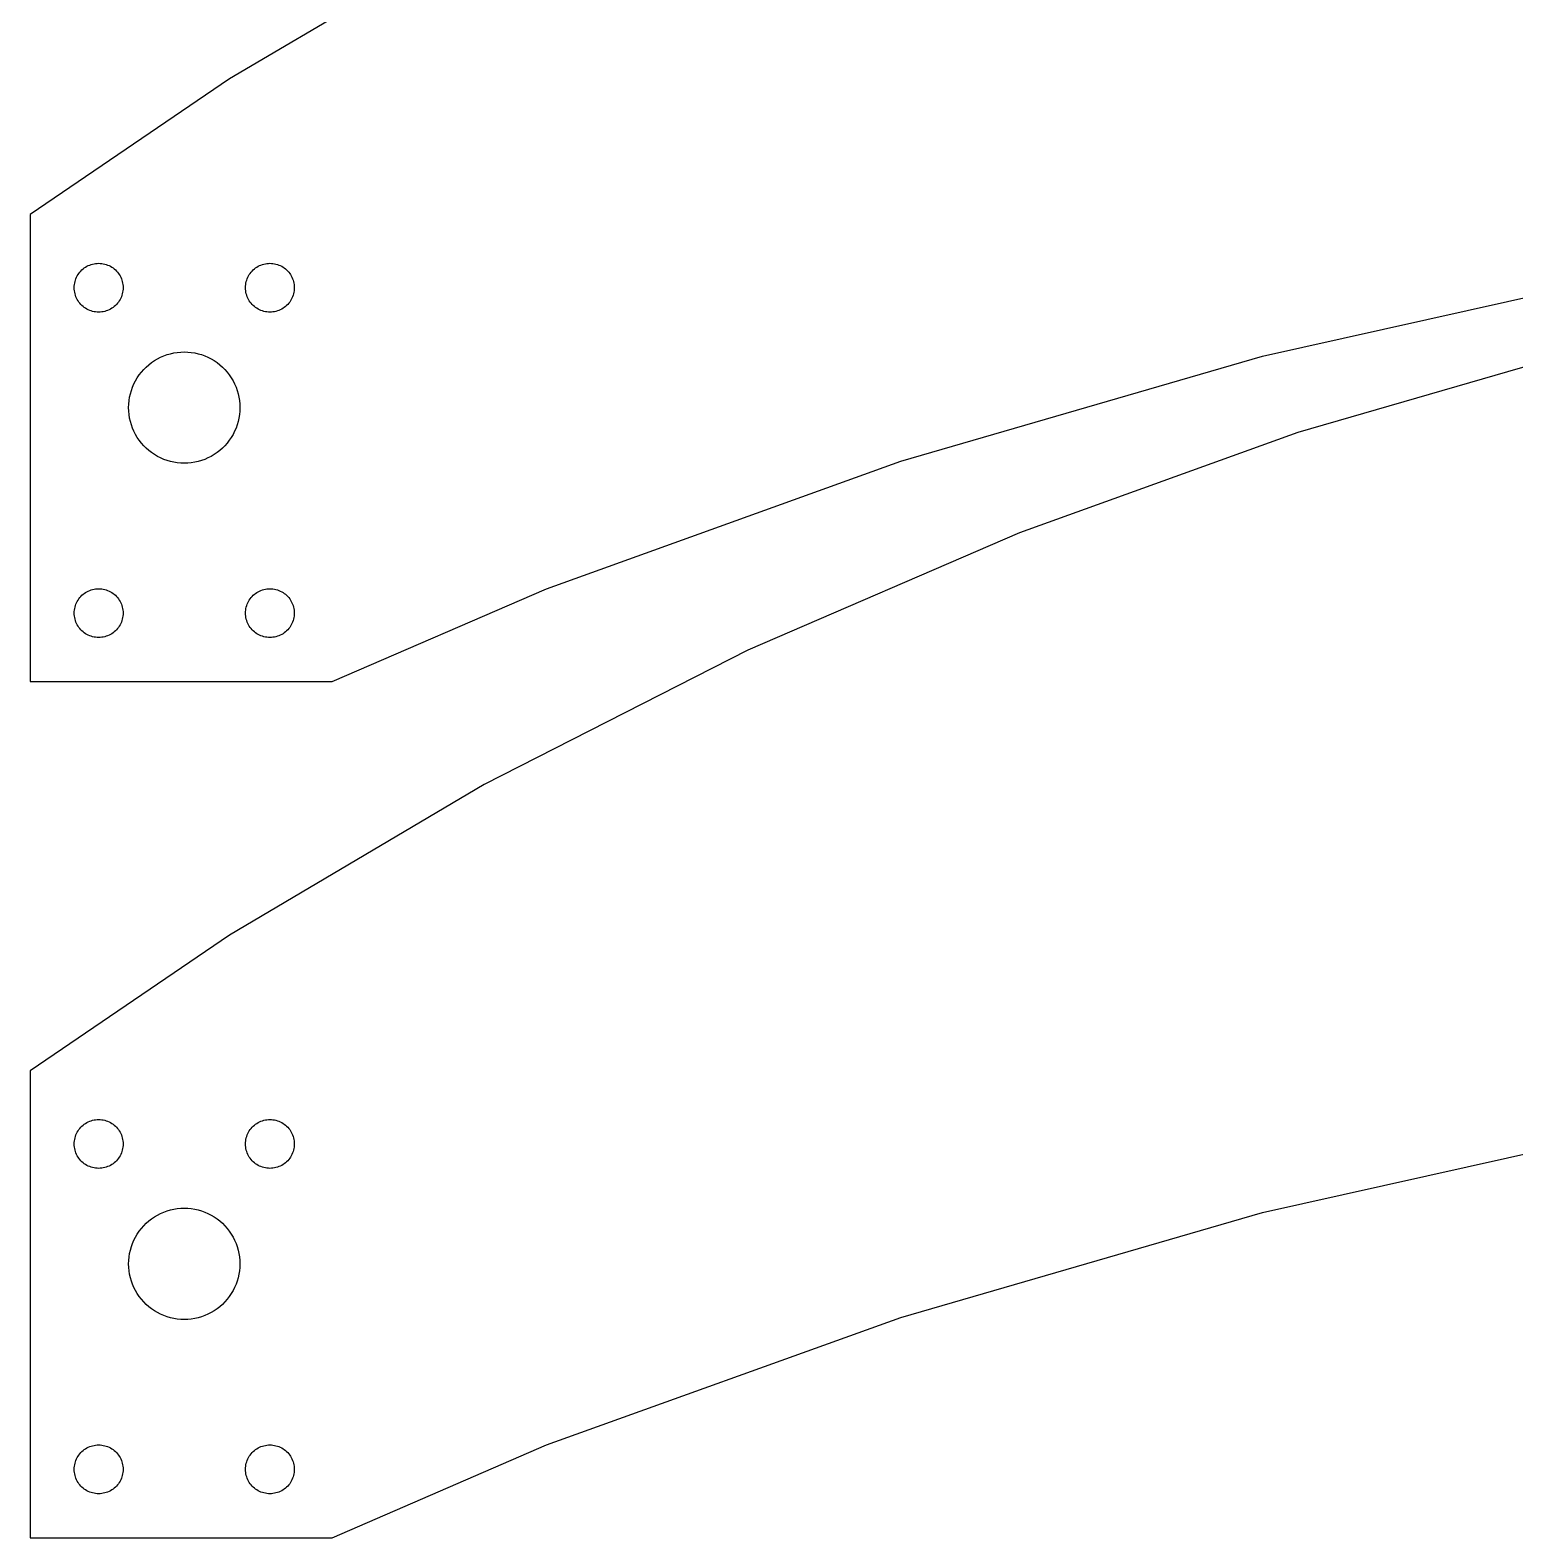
# Model space of a CAD drawing. Header units: metres. Extents: x 0 to 702, y 0 to 290.
# Drawn here: x 350 to 436.7, y 57 to 145 of the extents above; entities that cross this region are included whole.
import ezdxf

# ---------------------------------------------------------------- set-up
doc = ezdxf.new("R2010")
doc.units = ezdxf.units.M

msp = doc.modelspace()

# ---------------------------------------------------------------- linework, layer by layer
for p, q in [((376.518, 150.984), (361.648, 142.19)), ((361.648, 142.19), (350, 134.274)), ((350, 134.274), (350, 107)), ((353.162, 131.153), (353.236, 131.203)), ((353.236, 131.203), (353.313, 131.249)), ((353.313, 131.249), (353.393, 131.289)), ((353.393, 131.289), (353.475, 131.325)), ((353.475, 131.325), (353.56, 131.355)), ((353.56, 131.355), (353.646, 131.38)), ((353.646, 131.38), (353.733, 131.4)), ((353.733, 131.4), (353.821, 131.414)), ((353.821, 131.414), (353.911, 131.422)), ((353.911, 131.422), (354, 131.425)), ((354, 131.425), (354.089, 131.422)), ((354.089, 131.422), (354.179, 131.414)), ((354.179, 131.414), (354.267, 131.4)), ((354.267, 131.4), (354.354, 131.38)), ((354.354, 131.38), (354.44, 131.355)), ((354.44, 131.355), (354.525, 131.325)), ((354.525, 131.325), (354.607, 131.289)), ((354.607, 131.289), (354.686, 131.249)), ((354.686, 131.249), (354.764, 131.203)), ((354.764, 131.203), (354.838, 131.153)), ((363.162, 131.153), (363.236, 131.203)), ((363.236, 131.203), (363.313, 131.249)), ((363.313, 131.249), (363.393, 131.289)), ((363.393, 131.289), (363.475, 131.325)), ((363.475, 131.325), (363.56, 131.355)), ((363.56, 131.355), (363.646, 131.38)), ((363.646, 131.38), (363.733, 131.4)), ((363.733, 131.4), (363.821, 131.414)), ((363.821, 131.414), (363.911, 131.422)), ((363.911, 131.422), (364, 131.425)), ((364, 131.425), (364.089, 131.422)), ((364.089, 131.422), (364.179, 131.414)), ((364.179, 131.414), (364.267, 131.4)), ((364.267, 131.4), (364.354, 131.38)), ((364.354, 131.38), (364.44, 131.355)), ((364.44, 131.355), (364.525, 131.325)), ((364.525, 131.325), (364.607, 131.289)), ((364.607, 131.289), (364.686, 131.249)), ((364.686, 131.249), (364.764, 131.203)), ((364.764, 131.203), (364.838, 131.153)), ((352.6, 130.267), (352.62, 130.354)), ((352.62, 130.354), (352.645, 130.44)), ((352.645, 130.44), (352.675, 130.525)), ((352.675, 130.525), (352.711, 130.607)), ((352.711, 130.607), (352.751, 130.686)), ((352.751, 130.686), (352.797, 130.764)), ((352.797, 130.764), (352.847, 130.838)), ((352.847, 130.838), (352.902, 130.908)), ((352.902, 130.908), (352.961, 130.975)), ((352.961, 130.975), (353.025, 131.039)), ((353.025, 131.039), (353.092, 131.098)), ((353.092, 131.098), (353.162, 131.153)), ((354.838, 131.153), (354.908, 131.098)), ((354.908, 131.098), (354.975, 131.039)), ((354.975, 131.039), (355.039, 130.975)), ((355.039, 130.975), (355.098, 130.908)), ((355.098, 130.908), (355.153, 130.838)), ((355.153, 130.838), (355.203, 130.764)), ((355.203, 130.764), (355.249, 130.686)), ((355.249, 130.686), (355.289, 130.607)), ((355.289, 130.607), (355.325, 130.525)), ((355.325, 130.525), (355.355, 130.44)), ((355.355, 130.44), (355.38, 130.354)), ((355.38, 130.354), (355.4, 130.267)), ((362.6, 130.267), (362.62, 130.354)), ((362.62, 130.354), (362.645, 130.44)), ((362.645, 130.44), (362.675, 130.525)), ((362.675, 130.525), (362.711, 130.607)), ((362.711, 130.607), (362.751, 130.686)), ((362.751, 130.686), (362.797, 130.764)), ((362.797, 130.764), (362.847, 130.838)), ((362.847, 130.838), (362.902, 130.908)), ((362.902, 130.908), (362.961, 130.975)), ((362.961, 130.975), (363.025, 131.039)), ((363.025, 131.039), (363.092, 131.098)), ((363.092, 131.098), (363.162, 131.153)), ((364.838, 131.153), (364.908, 131.098)), ((364.908, 131.098), (364.975, 131.039)), ((364.975, 131.039), (365.039, 130.975)), ((365.039, 130.975), (365.098, 130.908)), ((365.098, 130.908), (365.153, 130.838)), ((365.153, 130.838), (365.203, 130.764)), ((365.203, 130.764), (365.249, 130.686)), ((365.249, 130.686), (365.289, 130.607)), ((365.289, 130.607), (365.325, 130.525)), ((365.325, 130.525), (365.355, 130.44)), ((365.355, 130.44), (365.38, 130.354)), ((365.38, 130.354), (365.4, 130.267)), ((421.959, 126.004), (443.417, 130.801)), ((352.575, 130), (352.578, 130.089)), ((352.578, 129.911), (352.575, 130)), ((352.578, 130.089), (352.586, 130.179)), ((352.586, 129.821), (352.578, 129.911)), ((352.586, 130.179), (352.6, 130.267)), ((352.6, 129.733), (352.586, 129.821)), ((352.62, 129.646), (352.6, 129.733)), ((352.645, 129.56), (352.62, 129.646)), ((352.675, 129.475), (352.645, 129.56)), ((352.711, 129.393), (352.675, 129.475)), ((355.325, 129.475), (355.289, 129.393)), ((355.355, 129.56), (355.325, 129.475)), ((355.38, 129.646), (355.355, 129.56)), ((355.4, 129.733), (355.38, 129.646)), ((355.4, 130.267), (355.414, 130.179)), ((355.414, 129.821), (355.4, 129.733)), ((355.414, 130.179), (355.422, 130.089)), ((355.422, 129.911), (355.414, 129.821)), ((355.422, 130.089), (355.425, 130)), ((355.425, 130), (355.422, 129.911)), ((362.575, 130), (362.578, 130.089)), ((362.578, 129.911), (362.575, 130)), ((362.578, 130.089), (362.586, 130.179)), ((362.586, 129.821), (362.578, 129.911)), ((362.586, 130.179), (362.6, 130.267)), ((362.6, 129.733), (362.586, 129.821)), ((362.62, 129.646), (362.6, 129.733)), ((362.645, 129.56), (362.62, 129.646)), ((362.675, 129.475), (362.645, 129.56)), ((362.711, 129.393), (362.675, 129.475)), ((365.325, 129.475), (365.289, 129.393)), ((365.355, 129.56), (365.325, 129.475)), ((365.38, 129.646), (365.355, 129.56)), ((365.4, 129.733), (365.38, 129.646)), ((365.4, 130.267), (365.414, 130.179)), ((365.414, 129.821), (365.4, 129.733)), ((365.414, 130.179), (365.422, 130.089)), ((365.422, 129.911), (365.414, 129.821)), ((365.422, 130.089), (365.425, 130)), ((365.425, 130), (365.422, 129.911)), ((352.751, 129.313), (352.711, 129.393)), ((352.797, 129.236), (352.751, 129.313)), ((352.847, 129.162), (352.797, 129.236)), ((352.902, 129.092), (352.847, 129.162)), ((352.961, 129.025), (352.902, 129.092)), ((353.025, 128.961), (352.961, 129.025)), ((353.092, 128.902), (353.025, 128.961)), ((353.162, 128.847), (353.092, 128.902)), ((353.236, 128.797), (353.162, 128.847)), ((353.313, 128.751), (353.236, 128.797)), ((353.393, 128.711), (353.313, 128.751)), ((353.475, 128.675), (353.393, 128.711)), ((353.56, 128.645), (353.475, 128.675)), ((353.646, 128.62), (353.56, 128.645)), ((353.733, 128.6), (353.646, 128.62)), ((353.821, 128.586), (353.733, 128.6)), ((353.911, 128.578), (353.821, 128.586)), ((354, 128.575), (353.911, 128.578)), ((354.089, 128.578), (354, 128.575)), ((354.179, 128.586), (354.089, 128.578)), ((354.267, 128.6), (354.179, 128.586)), ((354.354, 128.62), (354.267, 128.6)), ((354.44, 128.645), (354.354, 128.62)), ((354.525, 128.675), (354.44, 128.645)), ((354.607, 128.711), (354.525, 128.675)), ((354.686, 128.751), (354.607, 128.711)), ((354.764, 128.797), (354.686, 128.751)), ((354.838, 128.847), (354.764, 128.797)), ((354.908, 128.902), (354.838, 128.847)), ((354.975, 128.961), (354.908, 128.902)), ((355.039, 129.025), (354.975, 128.961)), ((355.098, 129.092), (355.039, 129.025)), ((355.153, 129.162), (355.098, 129.092)), ((355.203, 129.236), (355.153, 129.162)), ((355.249, 129.313), (355.203, 129.236)), ((355.289, 129.393), (355.249, 129.313)), ((362.751, 129.313), (362.711, 129.393)), ((362.797, 129.236), (362.751, 129.313)), ((362.847, 129.162), (362.797, 129.236)), ((362.902, 129.092), (362.847, 129.162)), ((362.961, 129.025), (362.902, 129.092)), ((363.025, 128.961), (362.961, 129.025)), ((363.092, 128.902), (363.025, 128.961)), ((363.162, 128.847), (363.092, 128.902)), ((363.236, 128.797), (363.162, 128.847)), ((363.313, 128.751), (363.236, 128.797)), ((363.393, 128.711), (363.313, 128.751)), ((363.475, 128.675), (363.393, 128.711)), ((363.56, 128.645), (363.475, 128.675)), ((363.646, 128.62), (363.56, 128.645)), ((363.733, 128.6), (363.646, 128.62)), ((363.821, 128.586), (363.733, 128.6)), ((363.911, 128.578), (363.821, 128.586)), ((364, 128.575), (363.911, 128.578)), ((364.089, 128.578), (364, 128.575)), ((364.179, 128.586), (364.089, 128.578)), ((364.267, 128.6), (364.179, 128.586)), ((364.354, 128.62), (364.267, 128.6)), ((364.44, 128.645), (364.354, 128.62)), ((364.525, 128.675), (364.44, 128.645)), ((364.607, 128.711), (364.525, 128.675)), ((364.686, 128.751), (364.607, 128.711)), ((364.764, 128.797), (364.686, 128.751)), ((364.838, 128.847), (364.764, 128.797)), ((364.908, 128.902), (364.838, 128.847)), ((364.975, 128.961), (364.908, 128.902)), ((365.039, 129.025), (364.975, 128.961)), ((365.098, 129.092), (365.039, 129.025)), ((365.153, 129.162), (365.098, 129.092)), ((365.203, 129.236), (365.153, 129.162)), ((365.249, 129.313), (365.203, 129.236)), ((365.289, 129.393), (365.249, 129.313)), ((357.434, 125.848), (357.616, 125.941)), ((357.616, 125.941), (357.804, 126.022)), ((357.804, 126.022), (357.996, 126.091)), ((357.996, 126.091), (358.192, 126.148)), ((358.192, 126.148), (358.391, 126.192)), ((358.391, 126.192), (358.593, 126.224)), ((358.593, 126.224), (358.796, 126.244)), ((358.796, 126.244), (359, 126.25)), ((359, 126.25), (359.204, 126.244)), ((359.204, 126.244), (359.407, 126.224)), ((359.407, 126.224), (359.609, 126.192)), ((359.609, 126.192), (359.808, 126.148)), ((359.808, 126.148), (360.004, 126.091)), ((360.004, 126.091), (360.196, 126.022)), ((360.196, 126.022), (360.384, 125.941)), ((360.384, 125.941), (360.566, 125.848)), ((400.844, 119.87), (421.959, 126.004)), ((440.61, 126.36), (424.02, 121.541)), ((356.371, 124.91), (356.496, 125.072)), ((356.496, 125.072), (356.631, 125.225)), ((356.631, 125.225), (356.775, 125.369)), ((356.775, 125.369), (356.928, 125.504)), ((356.928, 125.504), (357.09, 125.629)), ((357.09, 125.629), (357.259, 125.744)), ((357.259, 125.744), (357.434, 125.848)), ((360.566, 125.848), (360.741, 125.744)), ((360.741, 125.744), (360.91, 125.629)), ((360.91, 125.629), (361.072, 125.504)), ((361.072, 125.504), (361.225, 125.369)), ((361.225, 125.369), (361.369, 125.225)), ((361.369, 125.225), (361.504, 125.072)), ((361.504, 125.072), (361.629, 124.91)), ((355.909, 124.004), (355.978, 124.196)), ((355.978, 124.196), (356.059, 124.384)), ((356.059, 124.384), (356.152, 124.566)), ((356.152, 124.566), (356.256, 124.741)), ((356.256, 124.741), (356.371, 124.91)), ((361.629, 124.91), (361.744, 124.741)), ((361.744, 124.741), (361.848, 124.566)), ((361.848, 124.566), (361.941, 124.384)), ((361.941, 124.384), (362.022, 124.196)), ((362.022, 124.196), (362.091, 124.004)), ((355.756, 123.204), (355.776, 123.407)), ((355.776, 123.407), (355.808, 123.609)), ((355.808, 123.609), (355.852, 123.808)), ((355.852, 123.808), (355.909, 124.004)), ((362.091, 124.004), (362.148, 123.808)), ((362.148, 123.808), (362.192, 123.609)), ((362.192, 123.609), (362.224, 123.407)), ((362.224, 123.407), (362.244, 123.204)), ((355.75, 123), (355.756, 123.204)), ((355.756, 122.796), (355.75, 123)), ((355.776, 122.593), (355.756, 122.796)), ((355.808, 122.391), (355.776, 122.593)), ((355.852, 122.192), (355.808, 122.391)), ((362.192, 122.391), (362.148, 122.192)), ((362.224, 122.593), (362.192, 122.391)), ((362.244, 122.796), (362.224, 122.593)), ((362.244, 123.204), (362.25, 123)), ((362.25, 123), (362.244, 122.796)), ((355.909, 121.996), (355.852, 122.192)), ((355.978, 121.804), (355.909, 121.996)), ((356.059, 121.616), (355.978, 121.804)), ((356.152, 121.434), (356.059, 121.616)), ((361.941, 121.616), (361.848, 121.434)), ((362.022, 121.804), (361.941, 121.616)), ((362.091, 121.996), (362.022, 121.804)), ((362.148, 122.192), (362.091, 121.996)), ((424.02, 121.541), (407.766, 115.689)), ((356.256, 121.259), (356.152, 121.434)), ((356.371, 121.09), (356.256, 121.259)), ((356.496, 120.928), (356.371, 121.09)), ((356.631, 120.775), (356.496, 120.928)), ((356.775, 120.631), (356.631, 120.775)), ((356.928, 120.496), (356.775, 120.631)), ((361.225, 120.631), (361.072, 120.496)), ((361.369, 120.775), (361.225, 120.631)), ((361.504, 120.928), (361.369, 120.775)), ((361.629, 121.09), (361.504, 120.928)), ((361.744, 121.259), (361.629, 121.09)), ((361.848, 121.434), (361.744, 121.259)), ((357.09, 120.371), (356.928, 120.496)), ((357.259, 120.256), (357.09, 120.371)), ((357.434, 120.152), (357.259, 120.256)), ((357.616, 120.059), (357.434, 120.152)), ((357.804, 119.978), (357.616, 120.059)), ((357.996, 119.909), (357.804, 119.978)), ((358.192, 119.852), (357.996, 119.909)), ((358.391, 119.808), (358.192, 119.852)), ((358.593, 119.776), (358.391, 119.808)), ((358.796, 119.756), (358.593, 119.776)), ((359, 119.75), (358.796, 119.756)), ((359.204, 119.756), (359, 119.75)), ((359.407, 119.776), (359.204, 119.756)), ((359.609, 119.808), (359.407, 119.776)), ((359.808, 119.852), (359.609, 119.808)), ((360.004, 119.909), (359.808, 119.852)), ((360.196, 119.978), (360.004, 119.909)), ((360.384, 120.059), (360.196, 119.978)), ((360.566, 120.152), (360.384, 120.059)), ((360.741, 120.256), (360.566, 120.152)), ((360.91, 120.371), (360.741, 120.256)), ((361.072, 120.496), (360.91, 120.371)), ((380.156, 112.422), (400.844, 119.87)), ((407.766, 115.689), (391.911, 108.827)), ((352.797, 111.764), (352.847, 111.838)), ((352.847, 111.838), (352.902, 111.908)), ((352.902, 111.908), (352.961, 111.975)), ((352.961, 111.975), (353.025, 112.039)), ((353.025, 112.039), (353.092, 112.098)), ((353.092, 112.098), (353.162, 112.153)), ((353.162, 112.153), (353.236, 112.203)), ((353.236, 112.203), (353.313, 112.249)), ((353.313, 112.249), (353.393, 112.289)), ((353.393, 112.289), (353.475, 112.325)), ((353.475, 112.325), (353.56, 112.355)), ((353.56, 112.355), (353.646, 112.38)), ((353.646, 112.38), (353.733, 112.4)), ((353.733, 112.4), (353.821, 112.414)), ((353.821, 112.414), (353.911, 112.422)), ((353.911, 112.422), (354, 112.425)), ((354, 112.425), (354.089, 112.422)), ((354.089, 112.422), (354.179, 112.414)), ((354.179, 112.414), (354.267, 112.4)), ((354.267, 112.4), (354.354, 112.38)), ((354.354, 112.38), (354.44, 112.355)), ((354.44, 112.355), (354.525, 112.325)), ((354.525, 112.325), (354.607, 112.289)), ((354.607, 112.289), (354.686, 112.249)), ((354.686, 112.249), (354.764, 112.203)), ((354.764, 112.203), (354.838, 112.153)), ((354.838, 112.153), (354.908, 112.098)), ((354.908, 112.098), (354.975, 112.039)), ((354.975, 112.039), (355.039, 111.975)), ((355.039, 111.975), (355.098, 111.908)), ((355.098, 111.908), (355.153, 111.838)), ((355.153, 111.838), (355.203, 111.764)), ((362.797, 111.764), (362.847, 111.838)), ((362.847, 111.838), (362.902, 111.908)), ((362.902, 111.908), (362.961, 111.975)), ((362.961, 111.975), (363.025, 112.039)), ((363.025, 112.039), (363.092, 112.098)), ((363.092, 112.098), (363.162, 112.153)), ((363.162, 112.153), (363.236, 112.203)), ((363.236, 112.203), (363.313, 112.249)), ((363.313, 112.249), (363.393, 112.289)), ((363.393, 112.289), (363.475, 112.325)), ((363.475, 112.325), (363.56, 112.355)), ((363.56, 112.355), (363.646, 112.38)), ((363.646, 112.38), (363.733, 112.4)), ((363.733, 112.4), (363.821, 112.414)), ((363.821, 112.414), (363.911, 112.422)), ((363.911, 112.422), (364, 112.425)), ((364, 112.425), (364.089, 112.422)), ((364.089, 112.422), (364.179, 112.414)), ((364.179, 112.414), (364.267, 112.4)), ((364.267, 112.4), (364.354, 112.38)), ((364.354, 112.38), (364.44, 112.355)), ((364.44, 112.355), (364.525, 112.325)), ((364.525, 112.325), (364.607, 112.289)), ((364.607, 112.289), (364.686, 112.249)), ((364.686, 112.249), (364.764, 112.203)), ((364.764, 112.203), (364.838, 112.153)), ((364.838, 112.153), (364.908, 112.098)), ((364.908, 112.098), (364.975, 112.039)), ((364.975, 112.039), (365.039, 111.975)), ((365.039, 111.975), (365.098, 111.908)), ((365.098, 111.908), (365.153, 111.838)), ((365.153, 111.838), (365.203, 111.764)), ((367.627, 107), (380.156, 112.422)), ((352.575, 111), (352.578, 111.089)), ((352.578, 110.911), (352.575, 111)), ((352.578, 111.089), (352.586, 111.179)), ((352.586, 111.179), (352.6, 111.267)), ((352.6, 111.267), (352.62, 111.354)), ((352.62, 111.354), (352.645, 111.44)), ((352.645, 111.44), (352.675, 111.525)), ((352.675, 111.525), (352.711, 111.607)), ((352.711, 111.607), (352.751, 111.686)), ((352.751, 111.686), (352.797, 111.764)), ((355.203, 111.764), (355.249, 111.686)), ((355.249, 111.686), (355.289, 111.607)), ((355.289, 111.607), (355.325, 111.525)), ((355.325, 111.525), (355.355, 111.44)), ((355.355, 111.44), (355.38, 111.354)), ((355.38, 111.354), (355.4, 111.267)), ((355.4, 111.267), (355.414, 111.179)), ((355.414, 111.179), (355.422, 111.089)), ((355.422, 111.089), (355.425, 111)), ((355.425, 111), (355.422, 110.911)), ((362.575, 111), (362.578, 111.089)), ((362.578, 110.911), (362.575, 111)), ((362.578, 111.089), (362.586, 111.179)), ((362.586, 111.179), (362.6, 111.267)), ((362.6, 111.267), (362.62, 111.354)), ((362.62, 111.354), (362.645, 111.44)), ((362.645, 111.44), (362.675, 111.525)), ((362.675, 111.525), (362.711, 111.607)), ((362.711, 111.607), (362.751, 111.686)), ((362.751, 111.686), (362.797, 111.764)), ((365.203, 111.764), (365.249, 111.686)), ((365.249, 111.686), (365.289, 111.607)), ((365.289, 111.607), (365.325, 111.525)), ((365.325, 111.525), (365.355, 111.44)), ((365.355, 111.44), (365.38, 111.354)), ((365.38, 111.354), (365.4, 111.267)), ((365.4, 111.267), (365.414, 111.179)), ((365.414, 111.179), (365.422, 111.089)), ((365.422, 111.089), (365.425, 111)), ((365.425, 111), (365.422, 110.911)), ((352.586, 110.821), (352.578, 110.911)), ((352.6, 110.733), (352.586, 110.821)), ((352.62, 110.646), (352.6, 110.733)), ((352.645, 110.56), (352.62, 110.646)), ((352.675, 110.475), (352.645, 110.56)), ((352.711, 110.393), (352.675, 110.475)), ((352.751, 110.313), (352.711, 110.393)), ((352.797, 110.236), (352.751, 110.313)), ((352.847, 110.162), (352.797, 110.236)), ((352.902, 110.092), (352.847, 110.162)), ((352.961, 110.025), (352.902, 110.092)), ((355.098, 110.092), (355.039, 110.025)), ((355.153, 110.162), (355.098, 110.092)), ((355.203, 110.236), (355.153, 110.162)), ((355.249, 110.313), (355.203, 110.236)), ((355.289, 110.393), (355.249, 110.313)), ((355.325, 110.475), (355.289, 110.393)), ((355.355, 110.56), (355.325, 110.475)), ((355.38, 110.646), (355.355, 110.56)), ((355.4, 110.733), (355.38, 110.646)), ((355.414, 110.821), (355.4, 110.733)), ((355.422, 110.911), (355.414, 110.821)), ((362.586, 110.821), (362.578, 110.911)), ((362.6, 110.733), (362.586, 110.821)), ((362.62, 110.646), (362.6, 110.733)), ((362.645, 110.56), (362.62, 110.646)), ((362.675, 110.475), (362.645, 110.56)), ((362.711, 110.393), (362.675, 110.475)), ((362.751, 110.313), (362.711, 110.393)), ((362.797, 110.236), (362.751, 110.313)), ((362.847, 110.162), (362.797, 110.236)), ((362.902, 110.092), (362.847, 110.162)), ((362.961, 110.025), (362.902, 110.092)), ((365.098, 110.092), (365.039, 110.025)), ((365.153, 110.162), (365.098, 110.092)), ((365.203, 110.236), (365.153, 110.162)), ((365.249, 110.313), (365.203, 110.236)), ((365.289, 110.393), (365.249, 110.313)), ((365.325, 110.475), (365.289, 110.393)), ((365.355, 110.56), (365.325, 110.475)), ((365.38, 110.646), (365.355, 110.56)), ((365.4, 110.733), (365.38, 110.646)), ((365.414, 110.821), (365.4, 110.733)), ((365.422, 110.911), (365.414, 110.821)), ((353.025, 109.961), (352.961, 110.025)), ((353.092, 109.902), (353.025, 109.961)), ((353.162, 109.847), (353.092, 109.902)), ((353.236, 109.797), (353.162, 109.847)), ((353.313, 109.751), (353.236, 109.797)), ((353.393, 109.711), (353.313, 109.751)), ((353.475, 109.675), (353.393, 109.711)), ((353.56, 109.645), (353.475, 109.675)), ((353.646, 109.62), (353.56, 109.645)), ((353.733, 109.6), (353.646, 109.62)), ((353.821, 109.586), (353.733, 109.6)), ((353.911, 109.578), (353.821, 109.586)), ((354, 109.575), (353.911, 109.578)), ((354.089, 109.578), (354, 109.575)), ((354.179, 109.586), (354.089, 109.578)), ((354.267, 109.6), (354.179, 109.586)), ((354.354, 109.62), (354.267, 109.6)), ((354.44, 109.645), (354.354, 109.62)), ((354.525, 109.675), (354.44, 109.645)), ((354.607, 109.711), (354.525, 109.675)), ((354.686, 109.751), (354.607, 109.711)), ((354.764, 109.797), (354.686, 109.751)), ((354.838, 109.847), (354.764, 109.797)), ((354.908, 109.902), (354.838, 109.847)), ((354.975, 109.961), (354.908, 109.902)), ((355.039, 110.025), (354.975, 109.961)), ((363.025, 109.961), (362.961, 110.025)), ((363.092, 109.902), (363.025, 109.961)), ((363.162, 109.847), (363.092, 109.902)), ((363.236, 109.797), (363.162, 109.847)), ((363.313, 109.751), (363.236, 109.797)), ((363.393, 109.711), (363.313, 109.751)), ((363.475, 109.675), (363.393, 109.711)), ((363.56, 109.645), (363.475, 109.675)), ((363.646, 109.62), (363.56, 109.645)), ((363.733, 109.6), (363.646, 109.62)), ((363.821, 109.586), (363.733, 109.6)), ((363.911, 109.578), (363.821, 109.586)), ((364, 109.575), (363.911, 109.578)), ((364.089, 109.578), (364, 109.575)), ((364.179, 109.586), (364.089, 109.578)), ((364.267, 109.6), (364.179, 109.586)), ((364.354, 109.62), (364.267, 109.6)), ((364.44, 109.645), (364.354, 109.62)), ((364.525, 109.675), (364.44, 109.645)), ((364.607, 109.711), (364.525, 109.675)), ((364.686, 109.751), (364.607, 109.711)), ((364.764, 109.797), (364.686, 109.751)), ((364.838, 109.847), (364.764, 109.797)), ((364.908, 109.902), (364.838, 109.847)), ((364.975, 109.961), (364.908, 109.902)), ((365.039, 110.025), (364.975, 109.961)), ((391.911, 108.827), (376.518, 100.984)), ((350, 107), (367.627, 107)), ((376.518, 100.984), (361.648, 92.1902)), ((361.648, 92.1902), (350, 84.2744)), ((350, 84.2744), (350, 57)), ((352.961, 80.9755), (353.025, 81.0388)), ((353.025, 81.0388), (353.092, 81.098)), ((353.092, 81.098), (353.162, 81.1528)), ((353.162, 81.1528), (353.236, 81.2032)), ((353.236, 81.2032), (353.313, 81.2487)), ((353.313, 81.2487), (353.393, 81.2894)), ((353.393, 81.2894), (353.475, 81.3249)), ((353.475, 81.3249), (353.56, 81.3553)), ((353.56, 81.3553), (353.646, 81.3802)), ((353.646, 81.3802), (353.733, 81.3997)), ((353.733, 81.3997), (353.821, 81.4138)), ((353.821, 81.4138), (353.911, 81.4222)), ((353.911, 81.4222), (354, 81.425)), ((354, 81.425), (354.089, 81.4222)), ((354.089, 81.4222), (354.179, 81.4138)), ((354.179, 81.4138), (354.267, 81.3997)), ((354.267, 81.3997), (354.354, 81.3802)), ((354.354, 81.3802), (354.44, 81.3553)), ((354.44, 81.3553), (354.525, 81.3249)), ((354.525, 81.3249), (354.607, 81.2894)), ((354.607, 81.2894), (354.686, 81.2487)), ((354.686, 81.2487), (354.764, 81.2032)), ((354.764, 81.2032), (354.838, 81.1528)), ((354.838, 81.1528), (354.908, 81.098)), ((354.908, 81.098), (354.975, 81.0388)), ((354.975, 81.0388), (355.039, 80.9755)), ((362.961, 80.9755), (363.025, 81.0388)), ((363.025, 81.0388), (363.092, 81.098)), ((363.092, 81.098), (363.162, 81.1528)), ((363.162, 81.1528), (363.236, 81.2032)), ((363.236, 81.2032), (363.313, 81.2487)), ((363.313, 81.2487), (363.393, 81.2894)), ((363.393, 81.2894), (363.475, 81.3249)), ((363.475, 81.3249), (363.56, 81.3553)), ((363.56, 81.3553), (363.646, 81.3802)), ((363.646, 81.3802), (363.733, 81.3997)), ((363.733, 81.3997), (363.821, 81.4138)), ((363.821, 81.4138), (363.911, 81.4222)), ((363.911, 81.4222), (364, 81.425)), ((364, 81.425), (364.089, 81.4222)), ((364.089, 81.4222), (364.179, 81.4138)), ((364.179, 81.4138), (364.267, 81.3997)), ((364.267, 81.3997), (364.354, 81.3802)), ((364.354, 81.3802), (364.44, 81.3553)), ((364.44, 81.3553), (364.525, 81.3249)), ((364.525, 81.3249), (364.607, 81.2894)), ((364.607, 81.2894), (364.686, 81.2487)), ((364.686, 81.2487), (364.764, 81.2032)), ((364.764, 81.2032), (364.838, 81.1528)), ((364.838, 81.1528), (364.908, 81.098)), ((364.908, 81.098), (364.975, 81.0388)), ((364.975, 81.0388), (365.039, 80.9755)), ((352.578, 80.0895), (352.586, 80.1786)), ((352.586, 80.1786), (352.6, 80.267)), ((352.6, 80.267), (352.62, 80.3544)), ((352.62, 80.3544), (352.645, 80.4403)), ((352.645, 80.4403), (352.675, 80.5246)), ((352.675, 80.5246), (352.711, 80.6067)), ((352.711, 80.6067), (352.751, 80.6865)), ((352.751, 80.6865), (352.797, 80.7635)), ((352.797, 80.7635), (352.847, 80.8376)), ((352.847, 80.8376), (352.902, 80.9083)), ((352.902, 80.9083), (352.961, 80.9755)), ((355.039, 80.9755), (355.098, 80.9083)), ((355.098, 80.9083), (355.153, 80.8376)), ((355.153, 80.8376), (355.203, 80.7635)), ((355.203, 80.7635), (355.249, 80.6865)), ((355.249, 80.6865), (355.289, 80.6067)), ((355.289, 80.6067), (355.325, 80.5246)), ((355.325, 80.5246), (355.355, 80.4403)), ((355.355, 80.4403), (355.38, 80.3544)), ((355.38, 80.3544), (355.4, 80.267)), ((355.4, 80.267), (355.414, 80.1786)), ((355.414, 80.1786), (355.422, 80.0895)), ((362.578, 80.0895), (362.586, 80.1786)), ((362.586, 80.1786), (362.6, 80.267)), ((362.6, 80.267), (362.62, 80.3544)), ((362.62, 80.3544), (362.645, 80.4403)), ((362.645, 80.4403), (362.675, 80.5246)), ((362.675, 80.5246), (362.711, 80.6067)), ((362.711, 80.6067), (362.751, 80.6865)), ((362.751, 80.6865), (362.797, 80.7635)), ((362.797, 80.7635), (362.847, 80.8376)), ((362.847, 80.8376), (362.902, 80.9083)), ((362.902, 80.9083), (362.961, 80.9755)), ((365.039, 80.9755), (365.098, 80.9083)), ((365.098, 80.9083), (365.153, 80.8376)), ((365.153, 80.8376), (365.203, 80.7635)), ((365.203, 80.7635), (365.249, 80.6865)), ((365.249, 80.6865), (365.289, 80.6067)), ((365.289, 80.6067), (365.325, 80.5246)), ((365.325, 80.5246), (365.355, 80.4403)), ((365.355, 80.4403), (365.38, 80.3544)), ((365.38, 80.3544), (365.4, 80.267)), ((365.4, 80.267), (365.414, 80.1786)), ((365.414, 80.1786), (365.422, 80.0895)), ((421.959, 76.0041), (443.417, 80.8005)), ((352.575, 80), (352.578, 80.0895)), ((352.578, 79.9105), (352.575, 80)), ((352.586, 79.8214), (352.578, 79.9105)), ((352.6, 79.733), (352.586, 79.8214)), ((352.62, 79.6456), (352.6, 79.733)), ((352.645, 79.5596), (352.62, 79.6456)), ((352.675, 79.4754), (352.645, 79.5596)), ((352.711, 79.3932), (352.675, 79.4754)), ((352.751, 79.3135), (352.711, 79.3932)), ((352.797, 79.2364), (352.751, 79.3135)), ((352.847, 79.1624), (352.797, 79.2364)), ((355.203, 79.2364), (355.153, 79.1624)), ((355.249, 79.3135), (355.203, 79.2364)), ((355.289, 79.3932), (355.249, 79.3135)), ((355.325, 79.4754), (355.289, 79.3932)), ((355.355, 79.5596), (355.325, 79.4754)), ((355.38, 79.6456), (355.355, 79.5596)), ((355.4, 79.733), (355.38, 79.6456)), ((355.414, 79.8214), (355.4, 79.733)), ((355.422, 79.9105), (355.414, 79.8214)), ((355.422, 80.0895), (355.425, 80)), ((355.425, 80), (355.422, 79.9105)), ((362.575, 80), (362.578, 80.0895)), ((362.578, 79.9105), (362.575, 80)), ((362.586, 79.8214), (362.578, 79.9105)), ((362.6, 79.733), (362.586, 79.8214)), ((362.62, 79.6456), (362.6, 79.733)), ((362.645, 79.5596), (362.62, 79.6456)), ((362.675, 79.4754), (362.645, 79.5596)), ((362.711, 79.3932), (362.675, 79.4754)), ((362.751, 79.3135), (362.711, 79.3932)), ((362.797, 79.2364), (362.751, 79.3135)), ((362.847, 79.1624), (362.797, 79.2364)), ((365.203, 79.2364), (365.153, 79.1624)), ((365.249, 79.3135), (365.203, 79.2364)), ((365.289, 79.3932), (365.249, 79.3135)), ((365.325, 79.4754), (365.289, 79.3932)), ((365.355, 79.5596), (365.325, 79.4754)), ((365.38, 79.6456), (365.355, 79.5596)), ((365.4, 79.733), (365.38, 79.6456)), ((365.414, 79.8214), (365.4, 79.733)), ((365.422, 79.9105), (365.414, 79.8214)), ((365.422, 80.0895), (365.425, 80)), ((365.425, 80), (365.422, 79.9105)), ((352.902, 79.0917), (352.847, 79.1624)), ((352.961, 79.0245), (352.902, 79.0917)), ((353.025, 78.9612), (352.961, 79.0245)), ((353.092, 78.902), (353.025, 78.9612)), ((353.162, 78.8471), (353.092, 78.902)), ((353.236, 78.7968), (353.162, 78.8471)), ((353.313, 78.7513), (353.236, 78.7968)), ((353.393, 78.7106), (353.313, 78.7513)), ((353.475, 78.6751), (353.393, 78.7106)), ((353.56, 78.6447), (353.475, 78.6751)), ((353.646, 78.6198), (353.56, 78.6447)), ((353.733, 78.6002), (353.646, 78.6198)), ((353.821, 78.5862), (353.733, 78.6002)), ((353.911, 78.5778), (353.821, 78.5862)), ((354, 78.575), (353.911, 78.5778)), ((354.089, 78.5778), (354, 78.575)), ((354.179, 78.5862), (354.089, 78.5778)), ((354.267, 78.6002), (354.179, 78.5862)), ((354.354, 78.6198), (354.267, 78.6002)), ((354.44, 78.6447), (354.354, 78.6198)), ((354.525, 78.6751), (354.44, 78.6447)), ((354.607, 78.7106), (354.525, 78.6751)), ((354.686, 78.7513), (354.607, 78.7106)), ((354.764, 78.7968), (354.686, 78.7513)), ((354.838, 78.8471), (354.764, 78.7968)), ((354.908, 78.902), (354.838, 78.8471)), ((354.975, 78.9612), (354.908, 78.902)), ((355.039, 79.0245), (354.975, 78.9612)), ((355.098, 79.0917), (355.039, 79.0245)), ((355.153, 79.1624), (355.098, 79.0917)), ((362.902, 79.0917), (362.847, 79.1624)), ((362.961, 79.0245), (362.902, 79.0917)), ((363.025, 78.9612), (362.961, 79.0245)), ((363.092, 78.902), (363.025, 78.9612)), ((363.162, 78.8471), (363.092, 78.902)), ((363.236, 78.7968), (363.162, 78.8471)), ((363.313, 78.7513), (363.236, 78.7968)), ((363.393, 78.7106), (363.313, 78.7513)), ((363.475, 78.6751), (363.393, 78.7106)), ((363.56, 78.6447), (363.475, 78.6751)), ((363.646, 78.6198), (363.56, 78.6447)), ((363.733, 78.6002), (363.646, 78.6198)), ((363.821, 78.5862), (363.733, 78.6002)), ((363.911, 78.5778), (363.821, 78.5862)), ((364, 78.575), (363.911, 78.5778)), ((364.089, 78.5778), (364, 78.575)), ((364.179, 78.5862), (364.089, 78.5778)), ((364.267, 78.6002), (364.179, 78.5862)), ((364.354, 78.6198), (364.267, 78.6002)), ((364.44, 78.6447), (364.354, 78.6198)), ((364.525, 78.6751), (364.44, 78.6447)), ((364.607, 78.7106), (364.525, 78.6751)), ((364.686, 78.7513), (364.607, 78.7106)), ((364.764, 78.7968), (364.686, 78.7513)), ((364.838, 78.8471), (364.764, 78.7968)), ((364.908, 78.902), (364.838, 78.8471)), ((364.975, 78.9612), (364.908, 78.902)), ((365.039, 79.0245), (364.975, 78.9612)), ((365.098, 79.0917), (365.039, 79.0245)), ((365.153, 79.1624), (365.098, 79.0917)), ((357.09, 75.6293), (357.259, 75.7441)), ((357.259, 75.7441), (357.434, 75.848)), ((357.434, 75.848), (357.616, 75.9407)), ((357.616, 75.9407), (357.804, 76.0218)), ((357.804, 76.0218), (357.996, 76.0909)), ((357.996, 76.0909), (358.192, 76.1479)), ((358.192, 76.1479), (358.391, 76.1924)), ((358.391, 76.1924), (358.593, 76.2244)), ((358.593, 76.2244), (358.796, 76.2436)), ((358.796, 76.2436), (359, 76.25)), ((359, 76.25), (359.204, 76.2436)), ((359.204, 76.2436), (359.407, 76.2244)), ((359.407, 76.2244), (359.609, 76.1924)), ((359.609, 76.1924), (359.808, 76.1479)), ((359.808, 76.1479), (360.004, 76.0909)), ((360.004, 76.0909), (360.196, 76.0218)), ((360.196, 76.0218), (360.384, 75.9407)), ((360.384, 75.9407), (360.566, 75.848)), ((360.566, 75.848), (360.741, 75.7441)), ((360.741, 75.7441), (360.91, 75.6293)), ((400.844, 69.8698), (421.959, 76.0041)), ((356.256, 74.7414), (356.371, 74.9103)), ((356.371, 74.9103), (356.496, 75.0716)), ((356.496, 75.0716), (356.631, 75.2248)), ((356.631, 75.2248), (356.775, 75.3691)), ((356.775, 75.3691), (356.928, 75.5042)), ((356.928, 75.5042), (357.09, 75.6293)), ((360.91, 75.6293), (361.072, 75.5042)), ((361.072, 75.5042), (361.225, 75.3691)), ((361.225, 75.3691), (361.369, 75.2248)), ((361.369, 75.2248), (361.504, 75.0716)), ((361.504, 75.0716), (361.629, 74.9103)), ((361.629, 74.9103), (361.744, 74.7414)), ((355.852, 73.8082), (355.909, 74.0043)), ((355.909, 74.0043), (355.978, 74.1964)), ((355.978, 74.1964), (356.059, 74.3838)), ((356.059, 74.3838), (356.152, 74.5657)), ((356.152, 74.5657), (356.256, 74.7414)), ((361.744, 74.7414), (361.848, 74.5657)), ((361.848, 74.5657), (361.941, 74.3838)), ((361.941, 74.3838), (362.022, 74.1964)), ((362.022, 74.1964), (362.091, 74.0043)), ((362.091, 74.0043), (362.148, 73.8082)), ((355.75, 73), (355.756, 73.2041)), ((355.756, 73.2041), (355.776, 73.4073)), ((355.776, 73.4073), (355.808, 73.609)), ((355.808, 73.609), (355.852, 73.8082)), ((362.148, 73.8082), (362.192, 73.609)), ((362.192, 73.609), (362.224, 73.4073)), ((362.224, 73.4073), (362.244, 73.2041)), ((362.244, 73.2041), (362.25, 73)), ((355.756, 72.7959), (355.75, 73)), ((355.776, 72.5927), (355.756, 72.7959)), ((355.808, 72.391), (355.776, 72.5927)), ((355.852, 72.1918), (355.808, 72.391)), ((362.192, 72.391), (362.148, 72.1918)), ((362.224, 72.5927), (362.192, 72.391)), ((362.244, 72.7959), (362.224, 72.5927)), ((362.25, 73), (362.244, 72.7959)), ((355.909, 71.9957), (355.852, 72.1918)), ((355.978, 71.8036), (355.909, 71.9957)), ((356.059, 71.6162), (355.978, 71.8036)), ((356.152, 71.4343), (356.059, 71.6162)), ((356.256, 71.2586), (356.152, 71.4343)), ((361.848, 71.4343), (361.744, 71.2586)), ((361.941, 71.6162), (361.848, 71.4343)), ((362.022, 71.8036), (361.941, 71.6162)), ((362.091, 71.9957), (362.022, 71.8036)), ((362.148, 72.1918), (362.091, 71.9957)), ((356.371, 71.0897), (356.256, 71.2586)), ((356.496, 70.9284), (356.371, 71.0897)), ((356.631, 70.7752), (356.496, 70.9284)), ((356.775, 70.6308), (356.631, 70.7752)), ((356.928, 70.4958), (356.775, 70.6308)), ((357.09, 70.3707), (356.928, 70.4958)), ((361.072, 70.4958), (360.91, 70.3707)), ((361.225, 70.6308), (361.072, 70.4958)), ((361.369, 70.7752), (361.225, 70.6308)), ((361.504, 70.9284), (361.369, 70.7752)), ((361.629, 71.0897), (361.504, 70.9284)), ((361.744, 71.2586), (361.629, 71.0897)), ((357.259, 70.2559), (357.09, 70.3707)), ((357.434, 70.152), (357.259, 70.2559)), ((357.616, 70.0593), (357.434, 70.152)), ((357.804, 69.9782), (357.616, 70.0593)), ((357.996, 69.9091), (357.804, 69.9782)), ((358.192, 69.8521), (357.996, 69.9091)), ((358.391, 69.8076), (358.192, 69.8521)), ((358.593, 69.7756), (358.391, 69.8076)), ((358.796, 69.7564), (358.593, 69.7756)), ((359, 69.75), (358.796, 69.7564)), ((359.204, 69.7564), (359, 69.75)), ((359.407, 69.7756), (359.204, 69.7564)), ((359.609, 69.8076), (359.407, 69.7756)), ((359.808, 69.8521), (359.609, 69.8076)), ((360.004, 69.9091), (359.808, 69.8521)), ((360.196, 69.9782), (360.004, 69.9091)), ((360.384, 70.0593), (360.196, 69.9782)), ((360.566, 70.152), (360.384, 70.0593)), ((360.741, 70.2559), (360.566, 70.152)), ((360.91, 70.3707), (360.741, 70.2559)), ((380.156, 62.4218), (400.844, 69.8698)), ((352.711, 61.6067), (352.751, 61.6865)), ((352.751, 61.6865), (352.797, 61.7635)), ((352.797, 61.7635), (352.847, 61.8376)), ((352.847, 61.8376), (352.902, 61.9083)), ((352.902, 61.9083), (352.961, 61.9755)), ((352.961, 61.9755), (353.025, 62.0388)), ((353.025, 62.0388), (353.092, 62.098)), ((353.092, 62.098), (353.162, 62.1528)), ((353.162, 62.1528), (353.236, 62.2032)), ((353.236, 62.2032), (353.313, 62.2487)), ((353.313, 62.2487), (353.393, 62.2894)), ((353.393, 62.2894), (353.475, 62.3249)), ((353.475, 62.3249), (353.56, 62.3553)), ((353.56, 62.3553), (353.646, 62.3802)), ((353.646, 62.3802), (353.733, 62.3997)), ((353.733, 62.3997), (353.821, 62.4138)), ((353.821, 62.4138), (353.911, 62.4222)), ((353.911, 62.4222), (354, 62.425)), ((354, 62.425), (354.089, 62.4222)), ((354.089, 62.4222), (354.179, 62.4138)), ((354.179, 62.4138), (354.267, 62.3997)), ((354.267, 62.3997), (354.354, 62.3802)), ((354.354, 62.3802), (354.44, 62.3553)), ((354.44, 62.3553), (354.525, 62.3249)), ((354.525, 62.3249), (354.607, 62.2894)), ((354.607, 62.2894), (354.686, 62.2487)), ((354.686, 62.2487), (354.764, 62.2032)), ((354.764, 62.2032), (354.838, 62.1528)), ((354.838, 62.1528), (354.908, 62.098)), ((354.908, 62.098), (354.975, 62.0388)), ((354.975, 62.0388), (355.039, 61.9755)), ((355.039, 61.9755), (355.098, 61.9083)), ((355.098, 61.9083), (355.153, 61.8376)), ((355.153, 61.8376), (355.203, 61.7635)), ((355.203, 61.7635), (355.249, 61.6865)), ((355.249, 61.6865), (355.289, 61.6067)), ((362.711, 61.6067), (362.751, 61.6865)), ((362.751, 61.6865), (362.797, 61.7635)), ((362.797, 61.7635), (362.847, 61.8376)), ((362.847, 61.8376), (362.902, 61.9083)), ((362.902, 61.9083), (362.961, 61.9755)), ((362.961, 61.9755), (363.025, 62.0388)), ((363.025, 62.0388), (363.092, 62.098)), ((363.092, 62.098), (363.162, 62.1528)), ((363.162, 62.1528), (363.236, 62.2032)), ((363.236, 62.2032), (363.313, 62.2487)), ((363.313, 62.2487), (363.393, 62.2894)), ((363.393, 62.2894), (363.475, 62.3249)), ((363.475, 62.3249), (363.56, 62.3553)), ((363.56, 62.3553), (363.646, 62.3802)), ((363.646, 62.3802), (363.733, 62.3997)), ((363.733, 62.3997), (363.821, 62.4138)), ((363.821, 62.4138), (363.911, 62.4222)), ((363.911, 62.4222), (364, 62.425)), ((364, 62.425), (364.089, 62.4222)), ((364.089, 62.4222), (364.179, 62.4138)), ((364.179, 62.4138), (364.267, 62.3997)), ((364.267, 62.3997), (364.354, 62.3802)), ((364.354, 62.3802), (364.44, 62.3553)), ((364.44, 62.3553), (364.525, 62.3249)), ((364.525, 62.3249), (364.607, 62.2894)), ((364.607, 62.2894), (364.686, 62.2487)), ((364.686, 62.2487), (364.764, 62.2032)), ((364.764, 62.2032), (364.838, 62.1528)), ((364.838, 62.1528), (364.908, 62.098)), ((364.908, 62.098), (364.975, 62.0388)), ((364.975, 62.0388), (365.039, 61.9755)), ((365.039, 61.9755), (365.098, 61.9083)), ((365.098, 61.9083), (365.153, 61.8376)), ((365.153, 61.8376), (365.203, 61.7635)), ((365.203, 61.7635), (365.249, 61.6865)), ((365.249, 61.6865), (365.289, 61.6067)), ((367.627, 57), (380.156, 62.4218)), ((352.575, 61), (352.578, 61.0895)), ((352.578, 60.9105), (352.575, 61)), ((352.578, 61.0895), (352.586, 61.1786)), ((352.586, 60.8214), (352.578, 60.9105)), ((352.586, 61.1786), (352.6, 61.267)), ((352.6, 60.733), (352.586, 60.8214)), ((352.6, 61.267), (352.62, 61.3544)), ((352.62, 61.3544), (352.645, 61.4403)), ((352.645, 61.4403), (352.675, 61.5246)), ((352.675, 61.5246), (352.711, 61.6067)), ((355.289, 61.6067), (355.325, 61.5246)), ((355.325, 61.5246), (355.355, 61.4403)), ((355.355, 61.4403), (355.38, 61.3544)), ((355.38, 61.3544), (355.4, 61.267)), ((355.4, 61.267), (355.414, 61.1786)), ((355.414, 60.8214), (355.4, 60.733)), ((355.414, 61.1786), (355.422, 61.0895)), ((355.422, 60.9105), (355.414, 60.8214)), ((355.422, 61.0895), (355.425, 61)), ((355.425, 61), (355.422, 60.9105)), ((362.575, 61), (362.578, 61.0895)), ((362.578, 60.9105), (362.575, 61)), ((362.578, 61.0895), (362.586, 61.1786)), ((362.586, 60.8214), (362.578, 60.9105)), ((362.586, 61.1786), (362.6, 61.267)), ((362.6, 60.733), (362.586, 60.8214)), ((362.6, 61.267), (362.62, 61.3544)), ((362.62, 61.3544), (362.645, 61.4403)), ((362.645, 61.4403), (362.675, 61.5246)), ((362.675, 61.5246), (362.711, 61.6067)), ((365.289, 61.6067), (365.325, 61.5246)), ((365.325, 61.5246), (365.355, 61.4403)), ((365.355, 61.4403), (365.38, 61.3544)), ((365.38, 61.3544), (365.4, 61.267)), ((365.4, 61.267), (365.414, 61.1786)), ((365.414, 60.8214), (365.4, 60.733)), ((365.414, 61.1786), (365.422, 61.0895)), ((365.422, 60.9105), (365.414, 60.8214)), ((365.422, 61.0895), (365.425, 61)), ((365.425, 61), (365.422, 60.9105)), ((352.62, 60.6456), (352.6, 60.733)), ((352.645, 60.5596), (352.62, 60.6456)), ((352.675, 60.4754), (352.645, 60.5596)), ((352.711, 60.3932), (352.675, 60.4754)), ((352.751, 60.3135), (352.711, 60.3932)), ((352.797, 60.2364), (352.751, 60.3135)), ((352.847, 60.1624), (352.797, 60.2364)), ((352.902, 60.0917), (352.847, 60.1624)), ((352.961, 60.0245), (352.902, 60.0917)), ((353.025, 59.9612), (352.961, 60.0245)), ((353.092, 59.902), (353.025, 59.9612)), ((353.162, 59.8471), (353.092, 59.902)), ((354.908, 59.902), (354.838, 59.8471)), ((354.975, 59.9612), (354.908, 59.902)), ((355.039, 60.0245), (354.975, 59.9612)), ((355.098, 60.0917), (355.039, 60.0245)), ((355.153, 60.1624), (355.098, 60.0917)), ((355.203, 60.2364), (355.153, 60.1624)), ((355.249, 60.3135), (355.203, 60.2364)), ((355.289, 60.3932), (355.249, 60.3135)), ((355.325, 60.4754), (355.289, 60.3932)), ((355.355, 60.5596), (355.325, 60.4754)), ((355.38, 60.6456), (355.355, 60.5596)), ((355.4, 60.733), (355.38, 60.6456)), ((362.62, 60.6456), (362.6, 60.733)), ((362.645, 60.5596), (362.62, 60.6456)), ((362.675, 60.4754), (362.645, 60.5596)), ((362.711, 60.3932), (362.675, 60.4754)), ((362.751, 60.3135), (362.711, 60.3932)), ((362.797, 60.2364), (362.751, 60.3135)), ((362.847, 60.1624), (362.797, 60.2364)), ((362.902, 60.0917), (362.847, 60.1624)), ((362.961, 60.0245), (362.902, 60.0917)), ((363.025, 59.9612), (362.961, 60.0245)), ((363.092, 59.902), (363.025, 59.9612)), ((363.162, 59.8471), (363.092, 59.902)), ((364.908, 59.902), (364.838, 59.8471)), ((364.975, 59.9612), (364.908, 59.902)), ((365.039, 60.0245), (364.975, 59.9612)), ((365.098, 60.0917), (365.039, 60.0245)), ((365.153, 60.1624), (365.098, 60.0917)), ((365.203, 60.2364), (365.153, 60.1624)), ((365.249, 60.3135), (365.203, 60.2364)), ((365.289, 60.3932), (365.249, 60.3135)), ((365.325, 60.4754), (365.289, 60.3932)), ((365.355, 60.5596), (365.325, 60.4754)), ((365.38, 60.6456), (365.355, 60.5596)), ((365.4, 60.733), (365.38, 60.6456)), ((353.236, 59.7968), (353.162, 59.8471)), ((353.313, 59.7513), (353.236, 59.7968)), ((353.393, 59.7106), (353.313, 59.7513)), ((353.475, 59.6751), (353.393, 59.7106)), ((353.56, 59.6447), (353.475, 59.6751)), ((353.646, 59.6198), (353.56, 59.6447)), ((353.733, 59.6002), (353.646, 59.6198)), ((353.821, 59.5862), (353.733, 59.6002)), ((353.911, 59.5778), (353.821, 59.5862)), ((354, 59.575), (353.911, 59.5778)), ((354.089, 59.5778), (354, 59.575)), ((354.179, 59.5862), (354.089, 59.5778)), ((354.267, 59.6002), (354.179, 59.5862)), ((354.354, 59.6198), (354.267, 59.6002)), ((354.44, 59.6447), (354.354, 59.6198)), ((354.525, 59.6751), (354.44, 59.6447)), ((354.607, 59.7106), (354.525, 59.6751)), ((354.686, 59.7513), (354.607, 59.7106)), ((354.764, 59.7968), (354.686, 59.7513)), ((354.838, 59.8471), (354.764, 59.7968)), ((363.236, 59.7968), (363.162, 59.8471)), ((363.313, 59.7513), (363.236, 59.7968)), ((363.393, 59.7106), (363.313, 59.7513)), ((363.475, 59.6751), (363.393, 59.7106)), ((363.56, 59.6447), (363.475, 59.6751)), ((363.646, 59.6198), (363.56, 59.6447)), ((363.733, 59.6002), (363.646, 59.6198)), ((363.821, 59.5862), (363.733, 59.6002)), ((363.911, 59.5778), (363.821, 59.5862)), ((364, 59.575), (363.911, 59.5778)), ((364.089, 59.5778), (364, 59.575)), ((364.179, 59.5862), (364.089, 59.5778)), ((364.267, 59.6002), (364.179, 59.5862)), ((364.354, 59.6198), (364.267, 59.6002)), ((364.44, 59.6447), (364.354, 59.6198)), ((364.525, 59.6751), (364.44, 59.6447)), ((364.607, 59.7106), (364.525, 59.6751)), ((364.686, 59.7513), (364.607, 59.7106)), ((364.764, 59.7968), (364.686, 59.7513)), ((364.838, 59.8471), (364.764, 59.7968)), ((350, 57), (367.627, 57))]:
    msp.add_line(p, q)

doc.saveas('drawing.dxf')
